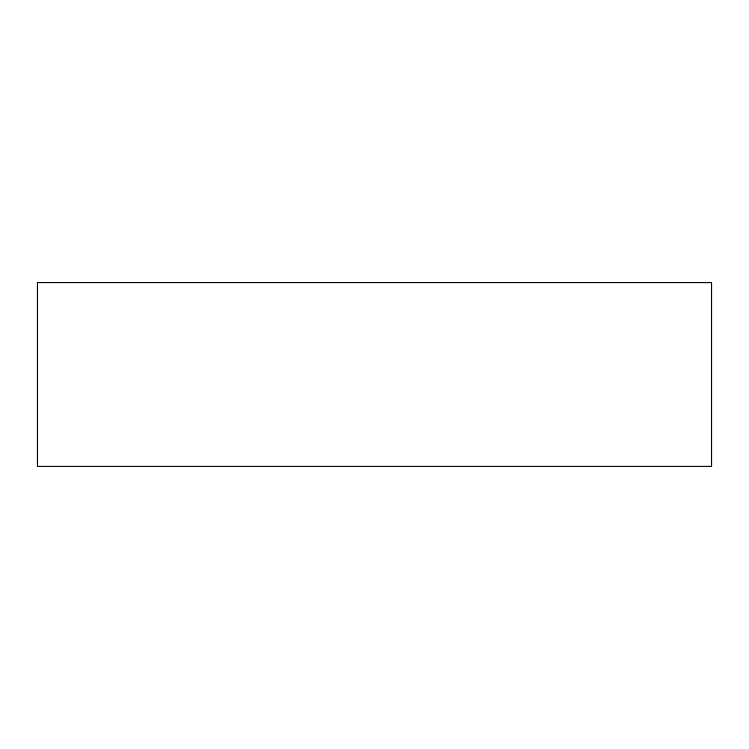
<?xml version="1.0" encoding="UTF-8"?>
<svg xmlns="http://www.w3.org/2000/svg" width="749" height="749" viewBox="0 0 749 749"><rect width="100%" height="100%" fill="white"/><g stroke="black" fill="none" stroke-linecap="round" stroke-linejoin="round"><path stroke-width="1.12" d="M711.55 282.579L37.45 282.579L37.45 466.421L711.55 466.421L711.55 282.579"/></g></svg>
